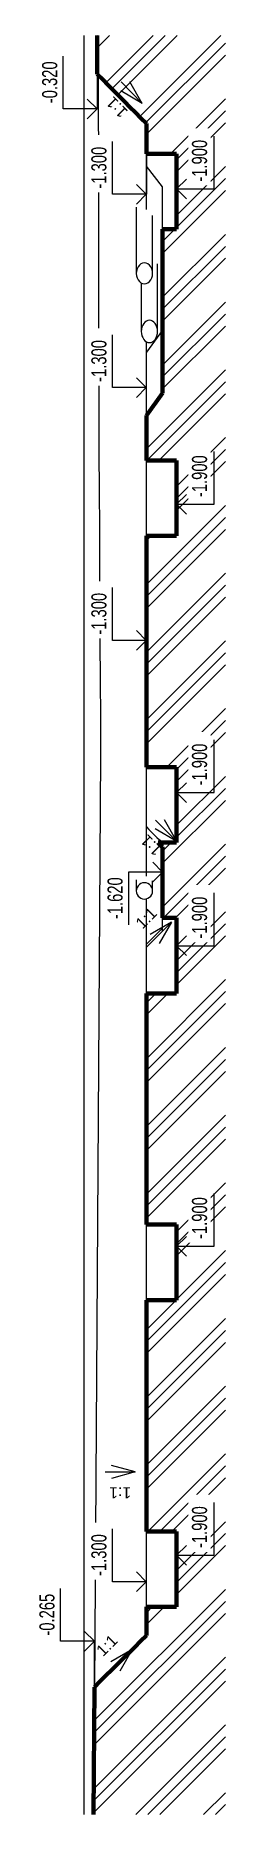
# Model space of a CAD drawing. Header units: millimetres. Extents: x 175047 to 362619, y -19363 to 158900.
# Drawn here: x 279171 to 282944, y -19363 to 16003 of the extents above.
import ezdxf

# ---------------------------------------------------------------- set-up
doc = ezdxf.new("R2010")
doc.units = ezdxf.units.MM
for name, color, linetype, lineweight, true_color in [('C-TOPO-1', 253, 'Continuous', 70, 0xaaaaaa), ('C-TOPO-2', 253, 'Continuous', 9, 0xaaaaaa), ('C-TOPO-PATT-1', 254, 'Continuous', 9, 0xd4d4d4), ('Stávající dešťová kan__Trubky-2', 254, 'Continuous', 9, 0xcae0cd), ('Stávající splašková kan__Trubky-2', 9, 'Continuous', 9, 0xd4bfaa)]:
    doc.layers.add(name, color=color, linetype=linetype, lineweight=lineweight, true_color=true_color)
doc.layers.add('G-ANNO-DIMS', color=7, linetype='Continuous', lineweight=9)
doc.styles.add('Arial', font='arial.ttf', dxfattribs={"width": 0.7, "height": 300})
doc.styles.add('Arial_5', font='arial.ttf', dxfattribs={"height": 225})

# ---------------------------------------------------------------- blocks, each defined once
blk = doc.blocks.new('Výškové kóty - Horní-314756-C_VYKOP')
at = {"layer": 'G-ANNO-DIMS'}
for p, q in [((-141621, -15922), (-141621, -14872)), ((-140946, -15922), (-141141, -15727)), ((-140946, -15922), (-141621, -15922)), ((-140946, -15922), (-141141, -16117))]:
    blk.add_line(p, q, dxfattribs=at)
blk = doc.blocks.new('Výškové kóty - Dolní-314757-C_VYKOP')
at = {"layer": 'G-ANNO-DIMS'}
for p, q in [((-138563, -14211), (-138563, -13161)), ((-139313, -14211), (-139118, -14016)), ((-139313, -14211), (-139118, -14406)), ((-139313, -14211), (-138563, -14211))]:
    blk.add_line(p, q, dxfattribs=at)

msp = doc.modelspace()

# ---------------------------------------------------------------- hatches: boundary and pattern name
at = {"layer": 'C-TOPO-PATT-1'}
h = msp.add_hatch(dxfattribs=at)
h.set_pattern_fill('FP_2', color=256, style=0, pattern_type=2)
h.set_pattern_definition([(45, (278795.1, -418.3), (-673.52, 673.52), []), (45, (279033.2, -418.3), (0, 1347.04), []), (45, (278557, -418.3), (0, 1347.04), [])])
h.paths.add_polyline_path([(280323.7, -19363.5), (282943.8, -19363.5), (282943.8, 16003.3), (280395.1, 16003.3), (280396.4, 15238.6), (281372.6, 14253.3), (281372.6, 13653.3), (281972.6, 13653.3), (281972.6, 12153.3), (281693.6, 12153.3), (281693.6, 8890.6), (281372.6, 8451.4), (281372.6, 7555.8), (281972.6, 7555.8), (281972.6, 6055.8), (281372.6, 6055.8), (281372.6, 1458.3), (281972.6, 1458.3), (281972.6, -41.7), (281606.7, -41.7), (281693.6, -129), (281693.6, -1539.2), (281972.6, -1539.2), (281972.6, -3039.2), (281372.6, -3039.2), (281372.6, -7636.7), (281972.6, -7636.7), (281972.6, -9136.7), (281372.6, -9136.7), (281372.6, -13736.7), (281972.6, -13736.7), (281972.6, -15236.7), (281372.6, -15236.7), (281372.6, -15808.1), (280340, -16831)])

# ---------------------------------------------------------------- linework, layer by layer
at = {"layer": 'C-TOPO-1'}
for p, q in [((280395.1, 16003.3), (280396.4, 15238.6)), ((281372.6, 14253.3), (281372.6, 13653.3)), ((281372.6, 13653.3), (281972.6, 13653.3)), ((281972.6, 13653.3), (281972.6, 12153.3)), ((281972.6, 12153.3), (281693.6, 12153.3)), ((281693.6, 12153.3), (281693.6, 8890.6)), ((281693.6, 8890.6), (281372.6, 8451.4)), ((281372.6, 8451.4), (281372.6, 7555.8)), ((281372.6, 7555.8), (281972.6, 7555.8)), ((281972.6, 7555.8), (281972.6, 6055.8)), ((281972.6, 6055.8), (281372.6, 6055.8)), ((281372.6, 6055.8), (281372.6, 1458.3)), ((281372.6, 1458.3), (281972.6, 1458.3)), ((281972.6, 1458.3), (281972.6, -41.7)), ((281972.6, -41.7), (281606.7, -41.7)), ((281693.6, -129), (281693.6, -1539.2)), ((281693.6, -1539.2), (281972.6, -1539.2)), ((281972.6, -1539.2), (281972.6, -3039.2)), ((281972.6, -3039.2), (281372.6, -3039.2)), ((281372.6, -3039.2), (281372.6, -7636.7)), ((281372.6, -7636.7), (281972.6, -7636.7)), ((281972.6, -7636.7), (281972.6, -9136.7)), ((281972.6, -9136.7), (281372.6, -9136.7)), ((281372.6, -9136.7), (281372.6, -13736.7)), ((281372.6, -13736.7), (281972.6, -13736.7)), ((281972.6, -13736.7), (281972.6, -15236.7)), ((281972.6, -15236.7), (281372.6, -15236.7)), ((281372.6, -15236.7), (281372.6, -15808.1)), ((280340, -16831), (280323.7, -19363.5))]:
    msp.add_line(p, q, dxfattribs=at)
at = {"layer": 'C-TOPO-1', "flags": 128}
for points in [[(280396.4, 15238.6), (280504.8, 15129.1), (280613.3, 15019.7), (280721.8, 14910.2), (280830.2, 14800.7), (280938.7, 14691.2), (281047.2, 14581.8), (281155.6, 14472.3), (281264.1, 14362.8), (281372.6, 14253.3)], [(281606.7, -41.7), (281650.1, -85.3), (281693.6, -129)], [(281372.6, -15808.1), (281257.8, -15921.7), (281143.1, -16035.4), (281028.4, -16149), (280913.6, -16262.7), (280798.9, -16376.4), (280684.2, -16490), (280569.5, -16603.7), (280454.7, -16717.3), (280340, -16831)]]:
    msp.add_lwpolyline(points, dxfattribs=at)
at = {"layer": 'C-TOPO-2'}
for p, q in [((280133.6, -19363.5), (280133.6, 16003.3)), ((281372.6, 13404.8), (281372.6, 13653.3)), ((281693.6, 12995.6), (281372.6, 13404.8)), ((281693.6, 12153.3), (281693.6, 12995.6)), ((281693.6, 10145.8), (281372.6, 9707.3)), ((281372.6, 8451.4), (281372.6, 9915.8)), ((281372.6, 6055.8), (281372.6, 7555.8)), ((281372.6, -707.9), (281372.6, 1458.3)), ((281372.6, -2063.7), (281372.6, -1160.6)), ((281693.6, -1741.2), (281372.6, -2063.7)), ((281693.6, -1801.5), (281693.6, -1539.2)), ((281372.6, -3039.2), (281372.6, -2123.9)), ((281372.6, -9136.7), (281372.6, -7636.7)), ((281372.6, -15236.7), (281372.6, -13736.7)), ((281372.6, -15808.1), (280343.3, -16818.1))]:
    msp.add_line(p, q, dxfattribs=at)
at = {"layer": 'C-TOPO-2', "flags": 128}
for points in [[(280416, 15218.8), (280417.2, 14475.9), (280418.5, 13724.2), (280419.7, 12972.4), (280420.9, 12220.7), (280422.2, 11468.9), (280423.4, 10717.1), (280424.7, 9965.4), (280425.9, 9213.6), (280427.1, 8461.8)], [(281372.6, 12545.2), (281372.6, 12948.8), (281372.6, 13404.8)], [(280427.1, 8461.8), (280431.1, 7709), (280435, 6956.2), (280438.9, 6203.4), (280442.9, 5450.6), (280446.8, 4697.8), (280450.7, 3945), (280454.7, 3192.2), (280458.6, 2439.4), (280462.5, 1686.6)], [(280462.5, 1686.6), (280449.3, -369.5), (280436, -2425.6), (280422.8, -4481.7), (280409.5, -6537.7), (280396.3, -8593.8), (280383, -10649.9), (280369.8, -12706), (280356.5, -14762.1), (280343.3, -16818.1)], [(281372.6, 270), (281424.3, 218), (281476, 166.1), (281527.7, 114.1), (281579.4, 62.2), (281631.1, 10.3), (281682.8, -41.7)], [(281693.6, -1801.5), (281640.1, -1855.2), (281586.6, -1909), (281533.1, -1962.7), (281479.6, -2016.5), (281426.1, -2070.2), (281372.6, -2123.9)], [(281372.6, -2123.9), (281372.6, -2116.4), (281372.6, -2108.9), (281372.6, -2101.4), (281372.6, -2093.8), (281372.6, -2086.3), (281372.6, -2078.8), (281372.6, -2071.2), (281372.6, -2063.7)], [(280343.3, -16818.1), (280342.6, -16820.7), (280342, -16823.3), (280341.3, -16825.9), (280340.7, -16828.4), (280340, -16831)]]:
    msp.add_lwpolyline(points, dxfattribs=at)
at = {"layer": 'G-ANNO-DIMS'}
for p, q in [((280394.7, 15239.5), (280394.7, 14544.9)), ((281291.3, 14655), (280865.4, 14903.5)), ((280869, 15081.3), (281291.3, 14655)), ((281291.3, 14655), (281046.8, 15083.2)), ((281372.6, 13653.3), (281372.6, 12847.3)), ((281972.6, 12554), (281972.6, 12954.5)), ((281372.6, 7189.6), (281372.6, 9004.7)), ((281972.6, 6283.2), (281972.6, 6683.7)), ((281972.6, 561.7), (281972.6, 950.8)), ((281553.4, 407.2), (281976.7, -18)), ((281976.7, -18), (281731.1, 409.6)), ((281976.7, -18), (281550.3, 229.5)), ((281693.6, -919.2), (281693.6, -626.9)), ((281874.6, -1624), (281446.9, -1869.3)), ((281449.1, -2047), (281874.6, -1624)), ((281874.6, -1624), (281626.8, -2050.3)), ((281972.6, -2493.6), (281972.6, -2093.1)), ((281972.6, -8466.8), (281972.6, -8066.3)), ((280553.4, -12554.4), (281153.4, -12554.5)), ((281153.4, -12554.5), (280677.1, -12682.1)), ((281153.4, -12554.5), (280677.2, -12426.9)), ((281972.6, -14657.5), (281972.6, -14211.2)), ((281372.6, -15236.7), (281372.6, -14736.8)), ((280339.8, -16831.7), (280339.8, -15922.2)), ((281091.7, -16086.3), (280663.6, -16330.8)), ((281091.7, -16086.3), (280663.6, -16330.8)), ((280665.5, -16508.6), (281091.7, -16086.3)), ((280665.5, -16508.6), (281091.7, -16086.3)), ((281091.7, -16086.3), (280843.2, -16512.1)), ((281091.7, -16086.3), (280843.2, -16512.1))]:
    msp.add_line(p, q, dxfattribs=at)
at = {"layer": 'Stávající dešťová kan__Trubky-2'}
for p, q in [((281172.6, 12590.3), (281172.6, 11275.9)), ((281496.4, 11275.9), (281496.4, 12425.7)), ((281172.6, -781), (281172.6, -1002.7)), ((281496.4, -1002.7), (281496.4, -801.8))]:
    msp.add_line(p, q, dxfattribs=at)
at = {"layer": 'Stávající dešťová kan__Trubky-2', "flags": 128}
for points in [[(281334.5, 11482.8), (281298.4, 11477.7), (281264.2, 11462.4), (281233.5, 11437.7), (281207.9, 11404.9), (281188.6, 11365.7), (281176.6, 11321.9), (281172.6, 11275.9)], [(281496.4, 11275.9), (281492.3, 11321.9), (281480.4, 11365.7), (281461.1, 11404.9), (281435.4, 11437.7), (281404.7, 11462.4), (281370.5, 11477.7), (281334.5, 11482.8)], [(281172.6, 11275.9), (281176.6, 11229.8), (281188.6, 11186.1), (281207.9, 11146.8), (281233.5, 11114), (281264.2, 11089.4), (281298.4, 11074.1), (281334.5, 11068.9)], [(281334.5, 11068.9), (281370.5, 11074.1), (281404.7, 11089.4), (281435.4, 11114), (281461.1, 11146.8), (281480.4, 11186.1), (281492.3, 11229.8), (281496.4, 11275.9)], [(281334.5, -839.9), (281298.4, -844), (281264.2, -856), (281233.5, -875.4), (281207.9, -901.2), (281188.6, -932), (281176.6, -966.4), (281172.6, -1002.7)], [(281172.6, -1002.7), (281176.6, -1038.9), (281188.6, -1073.3), (281207.9, -1104.1), (281233.5, -1129.9), (281264.2, -1149.3), (281298.4, -1161.3), (281334.5, -1165.4)], [(281496.4, -1002.7), (281492.3, -966.4), (281480.4, -932), (281461.1, -901.2), (281435.4, -875.4), (281404.7, -856), (281370.5, -844), (281334.5, -839.9)], [(281334.5, -1165.4), (281370.5, -1161.3), (281404.7, -1149.3), (281435.4, -1129.9), (281461.1, -1104.1), (281480.4, -1073.3), (281492.3, -1038.9), (281496.4, -1002.7)]]:
    msp.add_lwpolyline(points, dxfattribs=at)
at = {"layer": 'Stávající splašková kan__Trubky-2'}
for p, q in [((281596.4, 10120.6), (281596.4, 11463.7)), ((281272.6, 11085.7), (281272.6, 10120.6))]:
    msp.add_line(p, q, dxfattribs=at)
at = {"layer": 'Stávající splašková kan__Trubky-2', "flags": 128}
for points in [[(281434.5, 10342.4), (281402.9, 10338.1), (281372.5, 10325.5), (281344.5, 10305), (281320, 10277.4), (281299.8, 10243.8), (281284.9, 10205.5), (281275.7, 10163.9), (281272.6, 10120.6)], [(281596.4, 10120.6), (281593.3, 10163.9), (281584.1, 10205.5), (281569.1, 10243.8), (281549, 10277.4), (281524.4, 10305), (281496.4, 10325.5), (281466.1, 10338.1), (281434.5, 10342.4)], [(281272.6, 10120.6), (281275.7, 10077.4), (281284.9, 10035.8), (281299.8, 9997.5), (281320, 9963.9), (281344.5, 9936.3), (281372.5, 9915.8), (281402.9, 9903.2), (281434.5, 9898.9)], [(281434.5, 9898.9), (281466.1, 9903.2), (281496.4, 9915.8), (281524.4, 9936.3), (281549, 9963.9), (281569.1, 9997.5), (281584.1, 10035.8), (281593.3, 10077.4), (281596.4, 10120.6)]]:
    msp.add_lwpolyline(points, dxfattribs=at)

# ---------------------------------------------------------------- block references
at = {"layer": 'G-ANNO-DIMS'}
for name, p in [('Výškové kóty - Horní-314756-C_VYKOP', (421340.3, 30467)), ('Výškové kóty - Horní-314756-C_VYKOP', (422318.1, 28769.4)), ('Výškové kóty - Dolní-314757-C_VYKOP', (421285.4, 27165.8)), ('Výškové kóty - Horní-314756-C_VYKOP', (422318.1, 24926.9)), ('Výškové kóty - Dolní-314757-C_VYKOP', (421285.4, 20895)), ('Výškové kóty - Horní-314756-C_VYKOP', (422318.1, 19899.9)), ('Výškové kóty - Dolní-314757-C_VYKOP', (421285.4, 15162)), ('Výškové kóty - Dolní-314757-C_VYKOP', (421285.4, 12118.2)), ('Výškové kóty - Dolní-314757-C_VYKOP', (421285.4, 6144.9)), ('Výškové kóty - Dolní-314757-C_VYKOP', (421285.4, 0)), ('Výškové kóty - Horní-314756-C_VYKOP', (422318.1, 1185.4)), ('Výškové kóty - Horní-314756-C_VYKOP', (421285.4, 0))]:
    msp.add_blockref(name, p, dxfattribs=at)
at = {"layer": 'G-ANNO-DIMS', "extrusion": (0, 0, -1), "rotation": 180}
msp.add_blockref('Výškové kóty - Horní-314756-C_VYKOP', (-422639.1, -16549), dxfattribs=at)

# ---------------------------------------------------------------- texts
at = {"layer": 'G-ANNO-DIMS', "char_height": 225, "width": 523.38, "attachment_point": 1, "line_spacing_factor": 0.941778, "style": 'Arial_5'}
for insert, rotation in [((280858.8, 14341.8), 134.73411), ((281544.9, -332.2), 134.86791), ((281135.1, -1615.1), 44.83792), ((281071.4, -13082.2), 180), ((280352.3, -16076), 44.73173), ((280352.3, -16076), 44.73173)]:
    msp.add_mtext('1:1', dxfattribs=dict(at, insert=insert, rotation=rotation))

# ---------------------------------------------------------------- next in the draw order: texts
at = {"layer": 'G-ANNO-DIMS', "char_height": 300, "width": 987.978, "attachment_point": 1, "rotation": 90, "line_spacing_factor": 0.941778, "style": 'Arial', "bg_fill": 3, "box_fill_scale": 1.25, "bg_fill_color": 9, "bg_fill_true_color": 13158600, "bg_fill_transparency": 0}
for s, insert in [('-0.320', (279301.1, 14658.2)), ('-1.900', (282279, 13097.9)), ('-1.300', (280279, 12960.6)), ('-1.300', (280279, 9118.1)), ('-1.900', (282279, 6827.1)), ('-1.300', (280279, 4091.1)), ('-1.900', (282279, 1094.1)), ('-1.620', (280600, -1563.5)), ('-1.900', (282279, -1949.7)), ('-1.900', (282279, -7923)), ('-1.900', (282279, -14067.9)), ('-1.300', (280279, -14623.4)), ('-0.265', (279246.2, -15808.8))]:
    msp.add_mtext(s, dxfattribs=dict(at, insert=insert))

doc.saveas('drawing.dxf')
